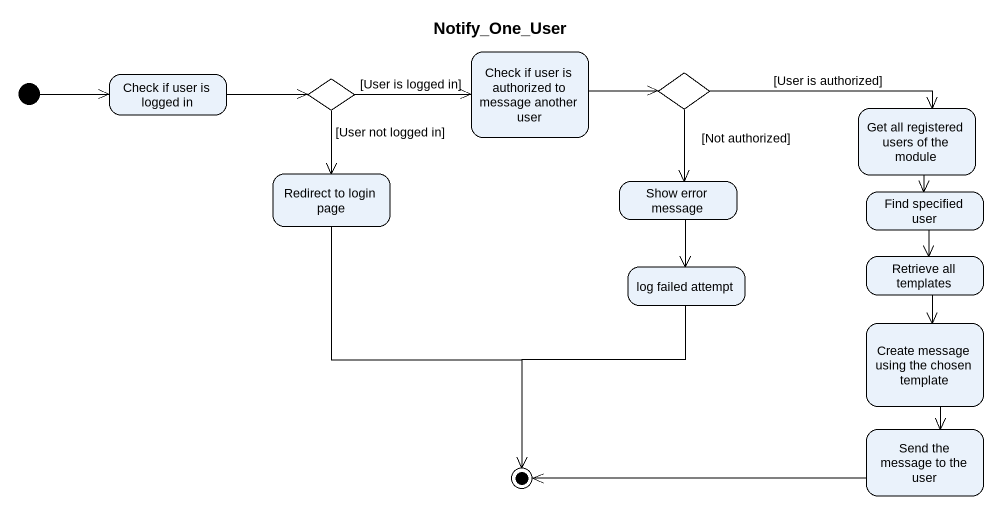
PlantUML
@startuml
title Notify_One_User
hide empty description
state "Check if user is authorized to message another user" as Check_if_user_is_authorized
state choice1 <<choice>>
state "Check if user is logged in" as Check_if_user_is_logged_in
state choice2 <<choice>>
state "Get all registered users of the module" as Get_all_registered_users_of
state "Redirect to login page" as Redirect_to_login_page
state "Show error message" as Show_error_message
state "Find specified user" as Find_specified_user
state "log failed attempt" as log_failed_attempt
state "Retrieve all templates" as Retrieve_all_templates
state "Create message using the chosen template" as Create_message_using_the
state "Send the message to the user" as Send_the_message_to_the_user
[*] -right-> Check_if_user_is_logged_in
Check_if_user_is_authorized -right-> choice1
choice1 -right-> Get_all_registered_users_of : [User is authorized]
choice1 --> Show_error_message : [Not authorized]
Check_if_user_is_logged_in -right-> choice2
choice2 -right-> Check_if_user_is_authorized : [User is logged in]
choice2 --> Redirect_to_login_page : [User not logged in]
Get_all_registered_users_of --> Find_specified_user
Show_error_message --> log_failed_attempt
Find_specified_user --> Retrieve_all_templates
Retrieve_all_templates --> Create_message_using_the
Create_message_using_the --> Send_the_message_to_the_user
Redirect_to_login_page --> [*]
log_failed_attempt --> [*]
Send_the_message_to_the_user -left-> [*]
@enduml
